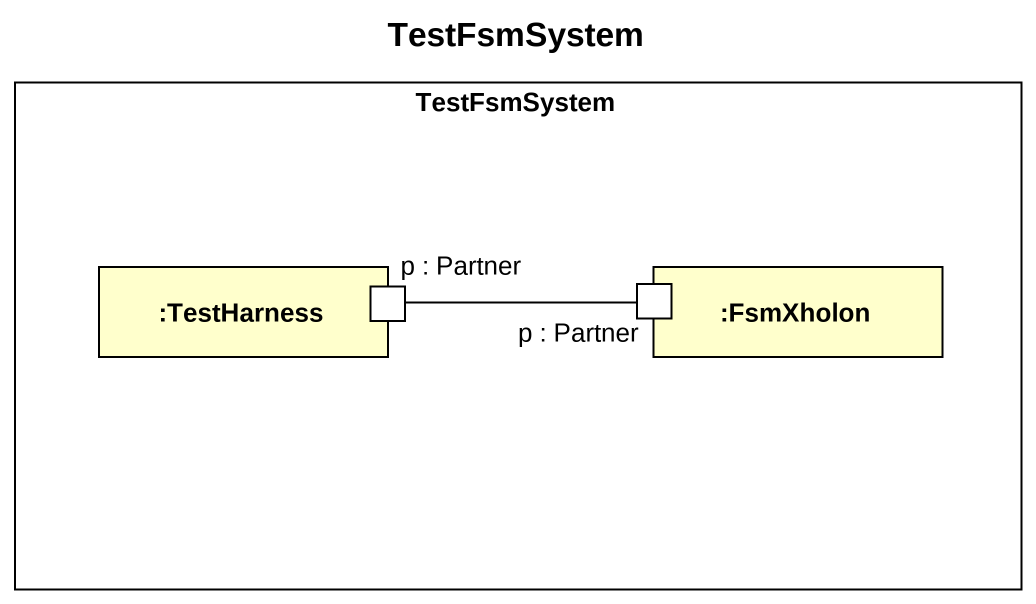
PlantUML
@startuml
title TestFsmSystem
rectangle TestFsmSystem {
  rectangle ":TestHarness" as TestHarness {
    port "p : Partner" as p_Partner
  }
  rectangle ":FsmXholon" as FsmXholon {
    port "p : Partner" as p_Partner_2
  }
}
p_Partner -right- p_Partner_2
@enduml
